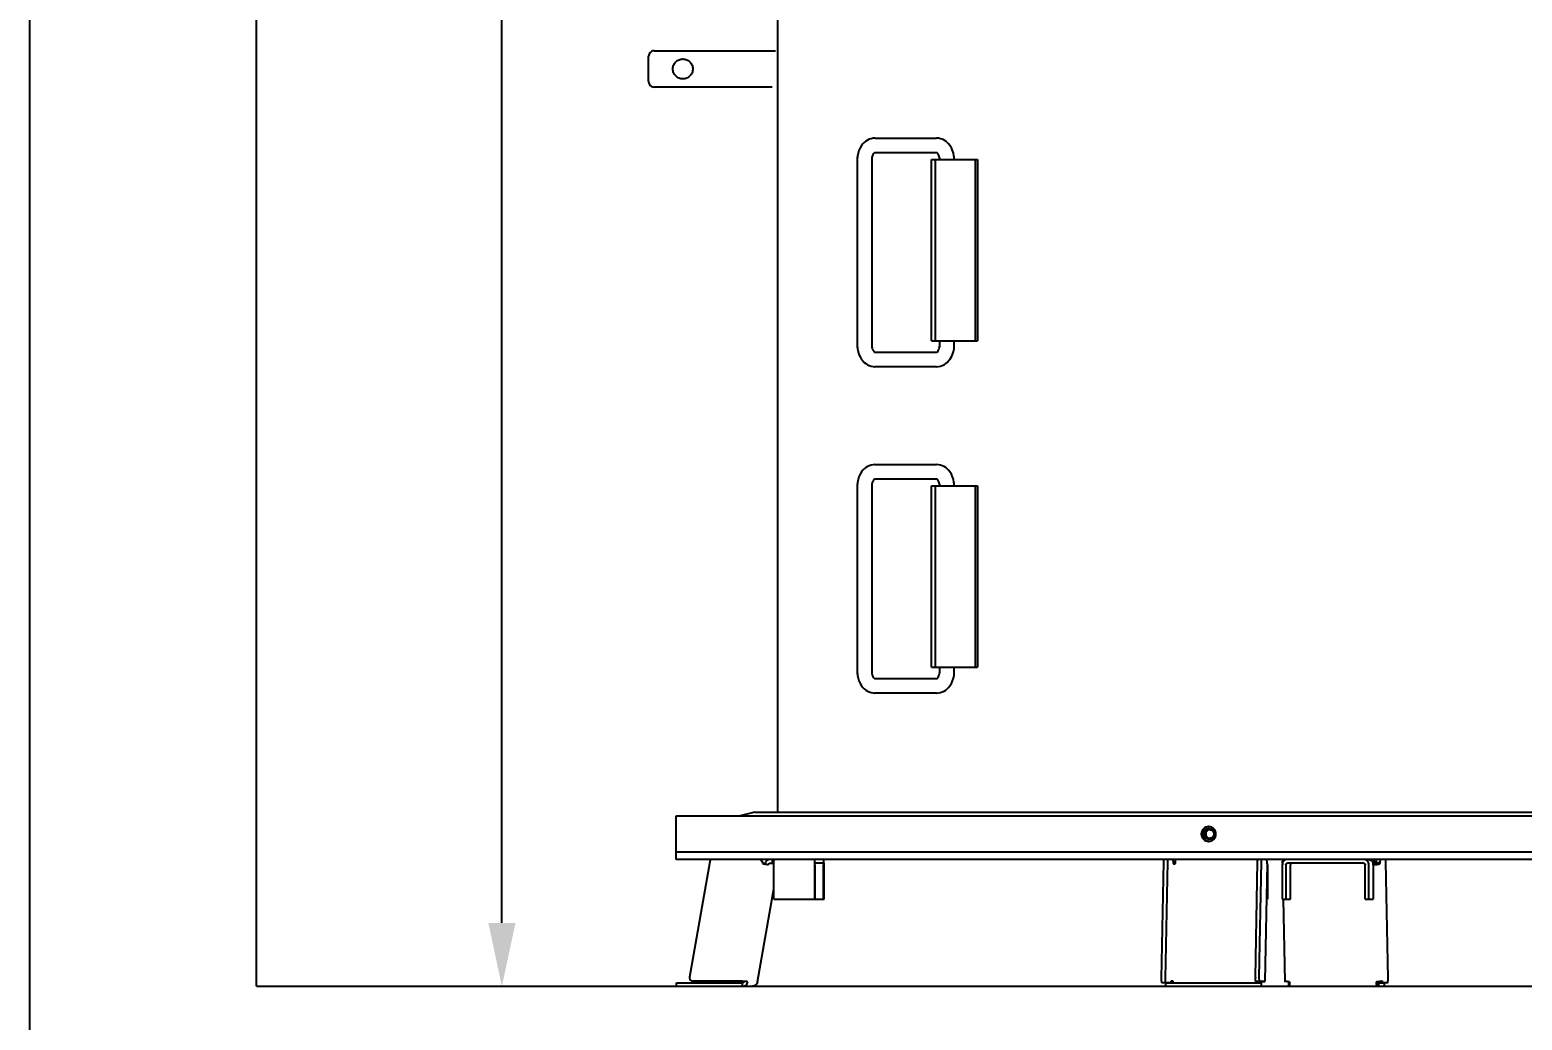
# Model space of a CAD drawing. Header units: millimetres. Extents: x 11802 to 19889, y -472 to 9054.
# Drawn here: x 12162 to 12984, y 6221 to 6767 of the extents above; entities that cross this region are included whole.
import ezdxf

# ---------------------------------------------------------------- set-up
doc = ezdxf.new("R2010")
doc.units = ezdxf.units.MM
doc.header["$LTSCALE"] = 307.34
doc.header["$PDMODE"] = 3
doc.header["$PDSIZE"] = 8
doc.layers.get('0').update_dxf_attribs({"linetype": 'CONTINUOUS'})
doc.layers.get('Defpoints').update_dxf_attribs({"linetype": 'CONTINUOUS'})
doc.styles.get("Standard").update_dxf_attribs({"font": 'calibri.ttf'})
doc.dimstyles.new('DIMSTYLE_1', dxfattribs={"dimtxt": 35, "dimasz": 35, "dimexe": 1.5, "dimexo": 1, "dimgap": 0.875, "dimtad": 1, "dimdsep": 46, "dimtxsty": 'Standard', "dimblk": '_FILLED', "dimblk1": '_FILLED', "dimblk2": '_FILLED', "dimcen": 0.09, "dimazin": 2, "dimtp": 0.01, "dimtm": 0.01, "dimtfac": 1, "dimtofl": 0, "dimtmove": 0, "dimatfit": 3, "dimldrblk": '_FILLED', "dimfxl": 1, "dimtolj": 1, "dimarcsym": 0})

# ---------------------------------------------------------------- blocks, each defined once
blk = doc.blocks.new('_FILLED')
at = {"color": 0, "linetype": 'ByBlock'}
blk.add_solid([(0, 0), (-1, 0.214), (-1, -0.214)], dxfattribs=at)
blk = doc.blocks.new('*D789')
at = {"color": 0, "linetype": 'Continuous', "lineweight": -2}
for p, q in [((12841.83, 7799.92), (12420.68, 7799.92)), ((12422.18, 6274.92), (12422.18, 7764.92)), ((12287.83, 6239.92), (12423.68, 6239.92))]:
    blk.add_line(p, q, dxfattribs=at)
at = {"layer": 'Defpoints', "color": 0}
for p in [(12422.18, 7799.92), (12842.83, 7799.92), (12286.83, 6239.92)]:
    blk.add_point(p, dxfattribs=at)
at = {"color": 0, "linetype": 'ByBlock', "lineweight": -2, "xscale": 35, "yscale": 35, "zscale": 35}
for p, rotation in [((12422.18, 7799.92), 90), ((12422.18, 6239.92), 270)]:
    blk.add_blockref('_FILLED', p, dxfattribs=dict(at, rotation=rotation))
at = {"color": 0, "insert": (12374.64, 7011.81), "char_height": 35, "attachment_point": 2, "rotation": 90, "line_spacing_factor": 0.9}
blk.add_mtext('\\A1;G', dxfattribs=at)

msp = doc.modelspace()

# ---------------------------------------------------------------- linework, layer by layer
at = {"color": 0, "linetype": 'Continuous'}
for p, q in [((12286.83201, 6239.9217), (12286.83201, 8540.55233)), ((12574.0371, 6783.4217), (12574.0371, 6335.9217)), ((12503.03874, 6738.81393), (12503.03874, 6752.81389)), ((12506.03874, 6755.82921), (12573.03874, 6755.82921)), ((12506.03874, 6755.81389), (12571.07491, 6755.81389)), ((12571.07491, 6735.81393), (12506.03874, 6735.81393)), ((12627.79152, 6707.62649), (12661.74482, 6707.62649)), ((12618.01223, 6695.62649), (12618.01223, 6593.62649)), ((12626.01223, 6695.62649), (12626.01223, 6593.62649)), ((12661.74482, 6699.62649), (12627.79152, 6699.62649)), ((12658.97425, 6595.84485), (12658.97425, 6695.84485)), ((12658.97425, 6695.84485), (12684.27692, 6695.84485)), ((12661.0241, 6695.84485), (12661.0241, 6595.84485)), ((12682.98211, 6695.84485), (12682.98211, 6595.84485)), ((12684.27692, 6695.84485), (12684.27692, 6595.84485)), ((12627.79152, 6589.62649), (12661.74482, 6589.62649)), ((12658.97425, 6595.84485), (12684.27692, 6595.84485)), ((12663.5241, 6593.62649), (12663.5241, 6595.84485)), ((12671.5241, 6593.62649), (12671.5241, 6595.84485)), ((12661.74482, 6581.62649), (12627.79152, 6581.62649)), ((12627.79152, 6527.62649), (12661.74482, 6527.62649)), ((12618.01223, 6515.62649), (12618.01223, 6413.62649)), ((12626.01223, 6515.62649), (12626.01223, 6413.62649)), ((12661.74482, 6519.62649), (12627.79152, 6519.62649)), ((12658.97425, 6515.84485), (12684.27692, 6515.84485)), ((12658.97425, 6415.84485), (12658.97425, 6515.84485)), ((12661.0241, 6515.84485), (12661.0241, 6415.84485)), ((12682.98211, 6515.84485), (12682.98211, 6415.84485)), ((12684.27692, 6515.84485), (12684.27692, 6415.84485)), ((12658.97425, 6415.84485), (12684.27692, 6415.84485)), ((12663.5241, 6413.62649), (12663.5241, 6415.84485)), ((12671.5241, 6413.62649), (12671.5241, 6415.84485)), ((12627.79152, 6409.62649), (12661.74482, 6409.62649)), ((12661.74482, 6401.62649), (12627.79152, 6401.62649)), ((12518.17692, 6333.9217), (13178.17692, 6333.9217)), ((12518.17692, 6309.9217), (12518.17692, 6333.9217)), ((12561.54536, 6335.973), (12553.4222, 6333.9217)), ((12561.54536, 6335.973), (13142.52884, 6335.973)), ((12812.13494, 6326.3802), (12812.30594, 6326.37417)), ((12811.79682, 6319.93151), (12812.07419, 6319.9217)), ((12812.13494, 6321.4632), (12811.96394, 6321.46923)), ((13178.17692, 6313.9217), (12518.17692, 6313.9217)), ((13178.17692, 6309.9217), (12518.17692, 6309.9217)), ((12565.92047, 6308.24663), (12564.52355, 6309.9217)), ((12564.74478, 6309.9217), (12566.14171, 6308.24663)), ((12571.05078, 6309.9217), (12571.05078, 6307.9217)), ((12571.38263, 6309.9217), (12571.38263, 6307.9217)), ((12792.24762, 6308.24663), (12792.09214, 6309.9217)), ((12843.9285, 6308.24663), (12843.77302, 6309.9217)), ((12852.42534, 6308.24663), (12852.58081, 6309.9217)), ((12854.56854, 6309.9217), (12854.55999, 6309.82958)), ((12902.57829, 6309.9217), (12902.57829, 6307.9217)), ((12904.10622, 6308.24663), (12904.26169, 6309.9217)), ((12906.24942, 6309.9217), (12906.09394, 6308.24663)), ((12536.70935, 6308.56354), (12525.57763, 6245.0426)), ((12565.81001, 6307.61629), (12565.92047, 6308.24663)), ((12566.03124, 6307.61629), (12565.81001, 6307.61629)), ((12565.81001, 6307.61629), (12566.02388, 6307.5785)), ((12565.92047, 6308.24663), (12566.14171, 6308.24663)), ((12566.14171, 6308.24663), (12566.03124, 6307.61629)), ((12567.11878, 6307.38994), (12567.32416, 6307.35556)), ((12567.12062, 6307.44264), (12569.07815, 6307.09535)), ((12570.05691, 6307.9217), (12572.06618, 6307.9217)), ((12572.04464, 6287.9217), (12572.04464, 6306.9217)), ((12594.42003, 6306.9217), (12594.42003, 6287.9217)), ((12594.64127, 6306.9217), (12594.64127, 6287.9217)), ((12599.39779, 6307.9217), (12594.75188, 6307.9217)), ((12599.50841, 6287.9217), (12599.50841, 6306.9217)), ((12599.72965, 6287.9217), (12599.72965, 6306.9217)), ((12785.7556, 6244.31823), (12787.00869, 6308.56354)), ((12788.99642, 6308.56354), (12787.74333, 6244.31823)), ((12792.23532, 6307.61629), (12792.24762, 6308.24663)), ((12837.45061, 6245.0426), (12838.68957, 6308.56354)), ((12840.6773, 6308.56354), (12839.43834, 6245.0426)), ((12843.93404, 6307.55779), (12842.66891, 6242.69493)), ((12843.9162, 6307.61629), (12843.9285, 6308.24663)), ((12843.9162, 6307.61629), (12843.93405, 6307.55838)), ((12844.08197, 6306.9217), (12844.08197, 6287.9217)), ((12852.27186, 6306.9217), (12852.27186, 6287.9217)), ((12852.42534, 6308.24663), (12852.59938, 6308.24663)), ((12852.43319, 6307.84373), (12852.42534, 6308.24663)), ((12854.25959, 6306.9217), (12854.25959, 6287.9217)), ((12896.9957, 6307.9217), (12855.25345, 6307.9217)), ((12856.74997, 6287.9217), (12856.74997, 6306.9217)), ((12897.98956, 6287.9217), (12897.98956, 6306.9217)), ((12899.97729, 6287.9217), (12899.97729, 6306.9217)), ((12902.6889, 6307.9217), (12902.27417, 6307.9217)), ((12902.46767, 6306.9217), (12902.46767, 6287.9217)), ((12902.79784, 6307.09535), (12903.01571, 6307.44264)), ((12904.10622, 6308.24663), (12906.09394, 6308.24663)), ((12904.11851, 6307.61629), (12904.10622, 6308.24663)), ((12904.11851, 6307.61629), (12906.10624, 6307.61629)), ((12906.09394, 6308.24663), (12906.10624, 6307.61629)), ((12910.59823, 6244.31823), (12909.34514, 6308.56354)), ((12563.06904, 6242.40385), (12572.04464, 6293.62131)), ((12572.04464, 6287.9217), (12599.72965, 6287.9217)), ((12844.08197, 6287.9217), (12843.55105, 6287.9217)), ((12852.27186, 6287.9217), (12856.74997, 6287.9217)), ((12852.80279, 6287.9217), (12853.68554, 6242.66311)), ((12897.98956, 6287.9217), (12902.46767, 6287.9217)), ((12790.95492, 6241.97094), (12790.97347, 6242.9217)), ((12907.36809, 6242.9217), (12907.38663, 6241.97094)), ((12286.83201, 6239.9217), (14355.35303, 6239.9217)), ((12518.48597, 6241.9217), (12554.80446, 6241.9217)), ((12518.48597, 6239.9217), (12518.48597, 6241.9217)), ((12554.43294, 6242.6953), (12527.53516, 6242.6953)), ((12533.1603, 6241.97094), (12555.08014, 6241.97094)), ((12554.69384, 6241.9217), (12554.69384, 6239.9217)), ((12554.80446, 6239.9217), (12554.80446, 6241.9217)), ((12563.06903, 6242.40379), (12563.05037, 6242.40075)), ((12785.97348, 6241.97094), (12790.95492, 6241.97094)), ((12787.87205, 6241.9217), (12840.66662, 6241.9217)), ((12787.87205, 6241.9217), (12787.87205, 6239.9217)), ((12837.66849, 6242.6953), (12842.64994, 6242.6953)), ((12839.99957, 6242.40075), (12839.81479, 6242.6953)), ((12840.66662, 6241.9217), (12840.66662, 6239.9217)), ((12841.6315, 6242.49245), (12840.70586, 6242.6953)), ((12842.66829, 6242.66311), (12842.64994, 6242.6953)), ((12856.37014, 6241.9217), (12855.68721, 6241.9217)), ((12855.68721, 6241.9217), (12855.68721, 6239.9217)), ((12904.3865, 6241.9217), (12908.48178, 6241.9217)), ((12904.3865, 6239.9217), (12904.3865, 6241.9217)), ((12905.33067, 6241.9217), (12905.33067, 6239.9217)), ((12905.39891, 6241.97094), (12905.38944, 6242.45639)), ((12905.39891, 6241.97094), (12910.38036, 6241.97094)), ((12908.37072, 6241.9217), (12908.37072, 6239.9217)), ((12908.42042, 6241.9217), (12908.42042, 6239.9217)), ((12908.48179, 6241.9217), (12908.48179, 6239.9217))]:
    msp.add_line(p, q, dxfattribs=at)
msp.add_lwpolyline([(18205.07743, 4777), (12162, 4777), (12162, 9053.78402), (18205.07743, 9053.78402)], close=True, dxfattribs=at)
for centre, radius, start, end in [((12812.19915, 6323.91652), 4.15561, 163.1637933, 173.4829924), ((12812.12854, 6323.92056), 4.02905, 162.93145488, 173.42724373), ((12812.15921, 6323.92517), 4.11488, 149.09656516, 163.11792438), ((12812.12653, 6323.91857), 4.02771, 148.78253833, 162.89600409), ((12812.17308, 6323.91513), 4.13194, 144.18511981, 149.07589716), ((12812.1029, 6323.93037), 4.00139, 143.77952206, 148.75173155), ((12811.67298, 6324.03552), 3.98618, 86.76138214, 89.99506684), ((12812.52379, 6323.95291), 2.42728, 95.49265266, 99.08257543), ((12812.52333, 6323.95705), 2.42311, 95.14373568, 95.49122898), ((12812.13559, 6323.96091), 2.41927, 85.43974506, 85.96217962), ((12812.52352, 6323.95495), 2.42521, 94.63179282, 95.14371359), ((12812.17193, 6323.92172), 4.12798, 173.51174625, 186.34759397), ((12812.1989, 6323.92656), 4.15531, 186.37282126, 195.73764146), ((12812.13784, 6323.92169), 4.03816, 173.45826522, 186.39913402), ((12812.12819, 6323.92268), 4.02868, 186.42845899, 195.95419489), ((12812.16299, 6323.9198), 4.11892, 195.78274021, 210.58825752), ((12812.12823, 6323.92537), 4.02946, 195.99085175, 210.90262344), ((12812.17373, 6323.92842), 4.13256, 210.61526165, 215.93933247), ((12812.10373, 6323.91356), 4.00237, 210.93765655, 216.34976749), ((12812.12677, 6323.91958), 4.09836, 247.23223533, 265.19733734), ((12811.67559, 6323.80139), 3.97969, 270.00419426, 273.22408742), ((12812.1185, 6323.85046), 4.0288, 265.23218912, 266.81891634), ((12812.13485, 6323.89624), 2.43303, 270.00213663, 274.62978704), ((12812.5244, 6323.89426), 2.43109, 260.89395042, 265.43667557), ((12899.486, 6306.98015), 2.94155, 87.87191534, 89.99851727), ((12841.07989, 6306.92625), 3.00144, 13.51928479, 17.89996728), ((12841.06818, 6306.92353), 3.01346, 12.37350651, 13.51951644), ((12841.0512, 6306.92012), 3.03077, 0.02976812, 12.36759721), ((12899.43023, 6306.91826), 3.03744, 0.06488033, 19.43672534), ((12527.56319, 6244.69499), 2.01575, 170.06993197, 179.99112863), ((12855.25678, 6244.69661), 17.80953, 178.88683841, 180.00421016), ((12857.24451, 6244.69661), 17.80953, 178.88683841, 180.00421016), ((12533.16083, 6243.94447), 1.97354, 263.00993489, 269.98472829), ((12560.11401, 6242.86862), 2.94693, 270.00121844, 272.05201828), ((12815.53013, 6242.87323), 24.474, 357.75885695, 358.89381789), ((12880.8237, 6242.87323), 24.474, 181.10618211, 182.24114305), ((12904.0591, 6259.56925), 17.1685, 270.00197312, 270.77537413), ((12928.52914, 6242.87323), 24.47401, 181.10618195, 182.24113996)]:
    msp.add_arc(centre, radius, start, end, dxfattribs=at)
for points, knots in [([(12506.03874, 6755.82921), (12505.64855, 6755.82921), (12504.85964, 6755.67309), (12503.86253, 6755.00542), (12503.19486, 6754.00832), (12503.03874, 6753.21941), (12503.03874, 6752.82922)], [0, 0, 0, 0, 0.250010284, 0.500000391, 0.749990269, 1, 1, 1, 1]), ([(12506.03874, 6755.81389), (12505.64855, 6755.81389), (12504.85964, 6755.65777), (12503.86253, 6754.9901), (12503.19486, 6753.99299), (12503.03874, 6753.20409), (12503.03874, 6752.81389)], [0, 0, 0, 0, 0.250010284, 0.500000391, 0.749990269, 1, 1, 1, 1]), ([(12516.39874, 6745.81391), (12516.39874, 6746.52924), (12516.68512, 6747.97555), (12517.90841, 6749.80367), (12519.73919, 6751.02767), (12521.89873, 6751.45699), (12524.05827, 6751.02768), (12525.88905, 6749.80369), (12527.11236, 6747.97558), (12527.39874, 6746.52925), (12527.39874, 6745.81391)], [0, 0, 0, 0, 0.1250001, 0.249999122, 0.375000026, 0.499999753, 0.624998499, 0.749998029, 0.874997836, 1, 1, 1, 1]), ([(12527.39874, 6745.81391), (12527.39874, 6745.09858), (12527.11237, 6743.65227), (12525.88908, 6741.82416), (12524.0583, 6740.60015), (12521.89875, 6740.17083), (12519.73922, 6740.60014), (12517.90844, 6741.82413), (12516.68513, 6743.65224), (12516.39874, 6745.09857), (12516.39874, 6745.81391)], [0, 0, 0, 0, 0.1250001, 0.249999122, 0.375000026, 0.499999753, 0.624998499, 0.749998029, 0.874997836, 1, 1, 1, 1]), ([(12527.39872, 6745.81405), (12527.39674, 6745.09996), (12527.10741, 6743.657), (12525.8832, 6741.83433), (12524.0545, 6740.61445), (12521.89875, 6740.18666), (12519.74301, 6740.61444), (12517.91432, 6741.8343), (12516.69008, 6743.65697), (12516.40075, 6745.09995), (12516.39876, 6745.81405)], [0, 0, 0, 0, 0.12500105, 0.249999786, 0.375000362, 0.499999751, 0.624998161, 0.74999736, 0.874996876, 1, 1, 1, 1]), ([(12503.03874, 6738.81393), (12503.03874, 6738.42373), (12503.19486, 6737.63483), (12503.86253, 6736.63772), (12504.85964, 6735.97005), (12505.64855, 6735.81393), (12506.03874, 6735.81393)], [0, 0, 0, 0, 0.250009731, 0.499999609, 0.749989716, 1, 1, 1, 1]), ([(12620.46252, 6703.6257), (12619.23853, 6701.9314), (12618.21055, 6699.1554), (12618.01223, 6696.34945), (12618.01223, 6695.62649)], [0, 0, 0, 0, 0.743004092, 1, 1, 1, 1]), ([(12627.79152, 6707.62649), (12626.37744, 6707.62649), (12623.47119, 6706.83724), (12621.31176, 6704.80128), (12620.46252, 6703.6257)], [0, 0, 0, 0, 0.493687251, 1, 1, 1, 1]), ([(12669.07382, 6703.6257), (12668.22459, 6704.80125), (12666.0652, 6706.83726), (12663.15892, 6707.62649), (12661.74482, 6707.62649)], [0, 0, 0, 0, 0.506301714, 1, 1, 1, 1]), ([(12671.52335, 6695.77619), (12671.51624, 6696.4866), (12671.29741, 6699.24196), (12670.2765, 6701.96089), (12669.07382, 6703.6257)], [0, 0, 0, 0, 0.257011496, 1, 1, 1, 1]), ([(12627.79152, 6699.62649), (12627.77199, 6699.62649), (12627.40887, 6699.55899), (12627.14995, 6699.22139), (12626.94737, 6698.94098)], [0, 0, 0, 0, 0.053418616, 1, 1, 1, 1]), ([(12662.58896, 6698.94098), (12662.48144, 6699.08981), (12662.24464, 6699.35156), (12661.92881, 6699.62649), (12661.74482, 6699.62649)], [0, 0, 0, 0, 0.499479215, 1, 1, 1, 1]), ([(12618.01223, 6593.62649), (12618.01223, 6592.90351), (12618.21056, 6590.09756), (12619.23854, 6587.32157), (12620.46252, 6585.62727)], [0, 0, 0, 0, 0.256998951, 1, 1, 1, 1]), ([(12626.94737, 6590.312), (12627.05489, 6590.16316), (12627.2917, 6589.90142), (12627.60753, 6589.62649), (12627.79152, 6589.62649)], [0, 0, 0, 0, 0.499479215, 1, 1, 1, 1]), ([(12661.74482, 6589.62649), (12661.76434, 6589.62649), (12662.12746, 6589.69398), (12662.38639, 6590.03158), (12662.58896, 6590.312)], [0, 0, 0, 0, 0.053418616, 1, 1, 1, 1]), ([(12669.07382, 6585.62727), (12670.2978, 6587.32157), (12671.32579, 6590.09757), (12671.5241, 6592.90352), (12671.5241, 6593.62649)], [0, 0, 0, 0, 0.743004092, 1, 1, 1, 1]), ([(12620.46252, 6585.62727), (12621.31175, 6584.45172), (12623.47114, 6582.41571), (12626.37741, 6581.62649), (12627.79152, 6581.62649)], [0, 0, 0, 0, 0.506301714, 1, 1, 1, 1]), ([(12661.74482, 6581.62649), (12663.15889, 6581.62649), (12666.06514, 6582.41573), (12668.22457, 6584.4517), (12669.07382, 6585.62727)], [0, 0, 0, 0, 0.493687251, 1, 1, 1, 1]), ([(12620.46252, 6523.6257), (12619.23853, 6521.9314), (12618.21055, 6519.1554), (12618.01223, 6516.34945), (12618.01223, 6515.62649)], [0, 0, 0, 0, 0.743004092, 1, 1, 1, 1]), ([(12627.79152, 6527.62649), (12626.37744, 6527.62649), (12623.47119, 6526.83724), (12621.31176, 6524.80128), (12620.46252, 6523.6257)], [0, 0, 0, 0, 0.493687251, 1, 1, 1, 1]), ([(12669.07382, 6523.6257), (12668.22459, 6524.80125), (12666.0652, 6526.83726), (12663.15892, 6527.62649), (12661.74482, 6527.62649)], [0, 0, 0, 0, 0.506301714, 1, 1, 1, 1]), ([(12671.52335, 6515.77619), (12671.51624, 6516.4866), (12671.29741, 6519.24196), (12670.2765, 6521.96089), (12669.07382, 6523.6257)], [0, 0, 0, 0, 0.257011496, 1, 1, 1, 1]), ([(12627.79152, 6519.62649), (12627.77199, 6519.62649), (12627.40887, 6519.55899), (12627.14995, 6519.22139), (12626.94737, 6518.94098)], [0, 0, 0, 0, 0.053418616, 1, 1, 1, 1]), ([(12662.58896, 6518.94098), (12662.48144, 6519.08981), (12662.24464, 6519.35156), (12661.92881, 6519.62649), (12661.74482, 6519.62649)], [0, 0, 0, 0, 0.499479215, 1, 1, 1, 1]), ([(12618.01223, 6413.62649), (12618.01223, 6412.90351), (12618.21056, 6410.09756), (12619.23854, 6407.32157), (12620.46252, 6405.62727)], [0, 0, 0, 0, 0.256998951, 1, 1, 1, 1]), ([(12626.94737, 6410.312), (12627.05489, 6410.16316), (12627.2917, 6409.90142), (12627.60753, 6409.62649), (12627.79152, 6409.62649)], [0, 0, 0, 0, 0.499479215, 1, 1, 1, 1]), ([(12661.74482, 6409.62649), (12661.76434, 6409.62649), (12662.12746, 6409.69398), (12662.38639, 6410.03158), (12662.58896, 6410.312)], [0, 0, 0, 0, 0.053418616, 1, 1, 1, 1]), ([(12669.07382, 6405.62727), (12670.2978, 6407.32157), (12671.32579, 6410.09757), (12671.5241, 6412.90352), (12671.5241, 6413.62649)], [0, 0, 0, 0, 0.743004092, 1, 1, 1, 1]), ([(12620.46252, 6405.62727), (12621.31175, 6404.45172), (12623.47114, 6402.41571), (12626.37741, 6401.62649), (12627.79152, 6401.62649)], [0, 0, 0, 0, 0.506301714, 1, 1, 1, 1]), ([(12661.74482, 6401.62649), (12663.15889, 6401.62649), (12666.06514, 6402.41573), (12668.22457, 6404.4517), (12669.07382, 6405.62727)], [0, 0, 0, 0, 0.493687251, 1, 1, 1, 1]), ([(12811.67332, 6328.0217), (12810.63317, 6328.0217), (12808.46239, 6327.12775), (12807.16973, 6323.92153), (12808.46261, 6320.71553), (12810.63324, 6319.8217), (12811.67332, 6319.8217)], [0, 0, 0, 0, 0.249439775, 0.500014987, 0.750577157, 1, 1, 1, 1]), ([(12812.07589, 6327.92169), (12811.76649, 6327.92175), (12811.14507, 6327.84854), (12810.26572, 6327.52445), (12809.4849, 6327.00447), (12809.05818, 6326.54514), (12808.87478, 6326.29477)], [0, 0, 0, 0, 0.249664768, 0.499467228, 0.749556996, 1, 1, 1, 1]), ([(12811.86638, 6320.92905), (12811.47939, 6320.95637), (12810.70718, 6321.16788), (12809.76514, 6321.90391), (12809.1734, 6322.94655), (12809.02347, 6324.13691), (12809.33701, 6325.2947), (12810.06775, 6326.24426), (12811.10299, 6326.84082), (12811.89684, 6326.94165), (12812.2837, 6326.91434)], [0, 0, 0, 0, 0.124667842, 0.249572551, 0.374769537, 0.500141862, 0.625472307, 0.750568163, 0.875372387, 1, 1, 1, 1]), ([(12811.96394, 6321.46923), (12811.65379, 6321.49112), (12811.03502, 6321.6577), (12810.27318, 6322.23687), (12809.7814, 6323.06095), (12809.6324, 6324.0098), (12809.84696, 6324.94588), (12810.39486, 6325.73344), (12811.19524, 6326.25764), (12811.82405, 6326.38018), (12812.13494, 6326.38019)], [0, 0, 0, 0, 0.124655864, 0.249540582, 0.374711284, 0.500066758, 0.625402107, 0.750523684, 0.87535751, 1, 1, 1, 1]), ([(12812.14063, 6326.34975), (12811.85781, 6326.30454), (12811.30294, 6326.11096), (12810.62633, 6325.55099), (12810.18323, 6324.79002), (12810.02929, 6323.92225), (12810.18285, 6323.05442), (12810.62561, 6322.29325), (12811.302, 6321.73296), (12811.85682, 6321.53914), (12812.13965, 6321.49381)], [0, 0, 0, 0, 0.12465139, 0.249532565, 0.374676626, 0.499993227, 0.625309981, 0.750454431, 0.875336556, 1, 1, 1, 1]), ([(12812.2837, 6326.91434), (12812.67069, 6326.88703), (12813.4429, 6326.67552), (12814.38494, 6325.93949), (12814.97668, 6324.89685), (12815.12661, 6323.70648), (12814.81307, 6322.5487), (12814.08233, 6321.59914), (12813.04709, 6321.00258), (12812.25324, 6320.90175), (12811.86638, 6320.92905)], [0, 0, 0, 0, 0.124667842, 0.249572551, 0.374769537, 0.500141862, 0.625472307, 0.750568163, 0.875372387, 1, 1, 1, 1]), ([(12811.89942, 6319.828), (12812.90368, 6319.8845), (12814.94751, 6320.82702), (12816.15337, 6323.92095), (12814.94819, 6327.01646), (12812.90315, 6327.95855), (12811.89818, 6328.01533)], [0, 0, 0, 0, 0.249399249, 0.499907203, 0.750421044, 1, 1, 1, 1]), ([(12812.32793, 6326.37252), (12812.62896, 6326.34851), (12813.22836, 6326.1849), (12813.97161, 6325.62897), (12814.46353, 6324.83891), (12814.6355, 6323.9234), (12814.46475, 6323.00766), (12813.9739, 6322.21692), (12813.2314, 6321.66), (12812.63223, 6321.49553), (12812.33123, 6321.47115)], [0, 0, 0, 0, 0.124648929, 0.249516566, 0.374662917, 0.499999229, 0.6253359, 0.750483129, 0.8753511, 1, 1, 1, 1]), ([(12808.88016, 6321.5413), (12809.21752, 6321.08293), (12810.10007, 6320.30336), (12811.23034, 6319.97149), (12811.79682, 6319.93151)], [0, 0, 0, 0, 0.5005431, 1, 1, 1, 1]), ([(12537.63303, 6309.92442), (12537.39426, 6309.77809), (12536.97406, 6309.37816), (12536.75781, 6308.84008), (12536.70935, 6308.56354)], [0, 0, 0, 0, 0.499365595, 1, 1, 1, 1]), ([(12570.05691, 6309.9217), (12569.37658, 6309.9217), (12567.96906, 6309.41759), (12567.23852, 6308.11538), (12567.12062, 6307.44264)], [0, 0, 0, 0, 0.499024993, 1, 1, 1, 1]), ([(12572.06391, 6307.92901), (12572.07453, 6308.19828), (12572.10234, 6308.68199), (12572.16582, 6309.29821), (12572.24159, 6309.69029), (12572.30756, 6309.87151), (12572.35589, 6309.9217), (12572.37649, 6309.9217)], [0, 0, 0, 0, 0.395140063, 0.708713852, 0.913005422, 0.969785224, 1, 1, 1, 1]), ([(12594.75188, 6309.9217), (12594.73128, 6309.9217), (12594.68295, 6309.87151), (12594.61698, 6309.69029), (12594.54121, 6309.29821), (12594.47773, 6308.68199), (12594.44992, 6308.19828), (12594.4393, 6307.92901)], [0, 0, 0, 0, 0.03021476, 0.086994539, 0.291286051, 0.604859846, 1, 1, 1, 1]), ([(12599.72965, 6306.9217), (12599.72965, 6307.3045), (12599.71539, 6308.01197), (12599.65893, 6308.84636), (12599.59193, 6309.38425), (12599.53418, 6309.66534), (12599.48856, 6309.83071), (12599.42669, 6309.9217), (12599.39779, 6309.9217)], [0, 0, 0, 0, 0.376258277, 0.695970673, 0.819306868, 0.912053112, 0.971598551, 1, 1, 1, 1]), ([(12787.00869, 6308.56354), (12787.01134, 6308.69929), (12787.02688, 6309.1538), (12787.05444, 6309.61022), (12787.1115, 6309.92441)], [0, 0, 0, 0, 0.298331342, 1, 1, 1, 1]), ([(12789.09922, 6309.92442), (12789.08372, 6309.83906), (12789.02273, 6309.38767), (12789.0036, 6308.93188), (12788.99642, 6308.56354)], [0, 0, 0, 0, 0.190605768, 1, 1, 1, 1]), ([(12793.33812, 6307.44264), (12793.34449, 6307.76922), (12793.36769, 6308.36445), (12793.43008, 6309.12701), (12793.51357, 6309.62503), (12793.58514, 6309.85319), (12793.64044, 6309.9217), (12793.66493, 6309.9217)], [0, 0, 0, 0, 0.387051786, 0.703635318, 0.913135808, 0.970980519, 1, 1, 1, 1]), ([(12838.68957, 6308.56354), (12838.69222, 6308.69929), (12838.70776, 6309.1538), (12838.73532, 6309.61022), (12838.79238, 6309.92441)], [0, 0, 0, 0, 0.298331342, 1, 1, 1, 1]), ([(12840.78011, 6309.92442), (12840.7646, 6309.83906), (12840.70362, 6309.38767), (12840.68449, 6308.93188), (12840.6773, 6308.56354)], [0, 0, 0, 0, 0.190605768, 1, 1, 1, 1]), ([(12855.25345, 6309.9217), (12854.86554, 6309.9217), (12854.08057, 6309.76522), (12853.08955, 6309.09688), (12852.42671, 6308.09981), (12852.27186, 6307.31182), (12852.27186, 6306.9217)], [0, 0, 0, 0, 0.249309766, 0.498994585, 0.749268248, 1, 1, 1, 1]), ([(12899.97729, 6306.9217), (12899.97729, 6307.31182), (12899.82243, 6308.09981), (12899.15959, 6309.09687), (12898.16858, 6309.76522), (12897.38361, 6309.9217), (12896.9957, 6309.9217)], [0, 0, 0, 0, 0.25073165, 0.501005287, 0.750690132, 1, 1, 1, 1]), ([(12899.59523, 6309.91967), (12900.17876, 6309.898), (12901.36169, 6309.49066), (12902.09892, 6308.48114), (12902.29457, 6307.92901)], [0, 0, 0, 0, 0.499215379, 1, 1, 1, 1]), ([(12903.01571, 6307.44264), (12903.00934, 6307.76922), (12902.98614, 6308.36445), (12902.92375, 6309.12701), (12902.84026, 6309.62503), (12902.7687, 6309.85319), (12902.71339, 6309.9217), (12902.6889, 6309.9217)], [0, 0, 0, 0, 0.387051786, 0.703635318, 0.913135808, 0.970980519, 1, 1, 1, 1]), ([(12909.34514, 6308.56354), (12909.34249, 6308.69929), (12909.32696, 6309.1538), (12909.29939, 6309.61022), (12909.24234, 6309.92441)], [0, 0, 0, 0, 0.298331342, 1, 1, 1, 1]), ([(12566.02388, 6307.5785), (12566.29986, 6307.52994), (12566.66476, 6307.46672), (12567.02991, 6307.40489), (12567.11878, 6307.38994)], [0, 0, 0, 0, 0.756657292, 1, 1, 1, 1]), ([(12567.12062, 6307.44264), (12567.08142, 6307.44264), (12566.9597, 6307.46406), (12566.59623, 6307.51502), (12566.2724, 6307.5735), (12566.03124, 6307.61629)], [0, 0, 0, 0, 0.106593156, 0.334009322, 1, 1, 1, 1]), ([(12567.32416, 6307.35556), (12567.7221, 6307.28929), (12568.24424, 6307.20091), (12568.82932, 6307.12247), (12569.01594, 6307.09535), (12569.07815, 6307.09535)], [0, 0, 0, 0, 0.682396381, 0.894763487, 1, 1, 1, 1]), ([(12569.07815, 6307.09535), (12569.11745, 6307.31959), (12569.36098, 6307.75365), (12569.83014, 6307.9217), (12570.05691, 6307.9217)], [0, 0, 0, 0, 0.500974935, 1, 1, 1, 1]), ([(12572.04464, 6306.9217), (12572.04464, 6307.1757), (12572.04927, 6307.51158), (12572.06068, 6307.84724), (12572.06391, 6307.92901)], [0, 0, 0, 0, 0.75631422, 1, 1, 1, 1]), ([(12594.4393, 6307.92901), (12594.43607, 6307.84724), (12594.42466, 6307.51158), (12594.42003, 6307.1757), (12594.42003, 6306.9217)], [0, 0, 0, 0, 0.243685825, 1, 1, 1, 1]), ([(12594.64127, 6306.9217), (12594.64127, 6307.04931), (12594.64664, 6307.28021), (12594.66539, 6307.60715), (12594.69818, 6307.77924), (12594.72284, 6307.9217), (12594.75188, 6307.9217)], [0, 0, 0, 0, 0.377202992, 0.697646552, 0.914161991, 1, 1, 1, 1]), ([(12599.39779, 6307.9217), (12599.42683, 6307.9217), (12599.45149, 6307.77924), (12599.48429, 6307.60715), (12599.50304, 6307.28021), (12599.50841, 6307.04931), (12599.50841, 6306.9217)], [0, 0, 0, 0, 0.085838154, 0.302353792, 0.622797354, 1, 1, 1, 1]), ([(12792.23532, 6307.61629), (12792.25921, 6307.57821), (12792.39774, 6307.53398), (12792.62938, 6307.48336), (12792.96403, 6307.45108), (12793.20849, 6307.44264), (12793.33812, 6307.44264)], [0, 0, 0, 0, 0.119483727, 0.347191375, 0.655479703, 1, 1, 1, 1]), ([(12854.25959, 6306.9217), (12854.25959, 6307.17658), (12854.4702, 6307.70677), (12854.99967, 6307.9217), (12855.25345, 6307.9217)], [0, 0, 0, 0, 0.501088194, 1, 1, 1, 1]), ([(12857.74383, 6307.9217), (12857.49005, 6307.9217), (12856.96058, 6307.70677), (12856.74997, 6307.17658), (12856.74997, 6306.9217)], [0, 0, 0, 0, 0.498912104, 1, 1, 1, 1]), ([(12896.9957, 6307.9217), (12897.24948, 6307.9217), (12897.77895, 6307.70677), (12897.98956, 6307.17658), (12897.98956, 6306.9217)], [0, 0, 0, 0, 0.498912104, 1, 1, 1, 1]), ([(12902.6889, 6307.9217), (12902.71264, 6307.9217), (12902.73909, 6307.81055), (12902.76663, 6307.66785), (12902.78821, 6307.39804), (12902.79572, 6307.2042), (12902.79784, 6307.09535)], [0, 0, 0, 0, 0.084587486, 0.294615111, 0.611988916, 1, 1, 1, 1]), ([(12902.79784, 6307.09535), (12903.18672, 6307.09535), (12903.92463, 6307.11932), (12904.91165, 6307.22121), (12905.59484, 6307.35161), (12905.95927, 6307.49195), (12906.07824, 6307.57167), (12906.10624, 6307.61629)], [0, 0, 0, 0, 0.344066315, 0.652009225, 0.879406276, 0.95339126, 1, 1, 1, 1]), ([(12904.11851, 6307.61629), (12904.09462, 6307.57821), (12903.95609, 6307.53398), (12903.72446, 6307.48336), (12903.38981, 6307.45108), (12903.14535, 6307.44264), (12903.01571, 6307.44264)], [0, 0, 0, 0, 0.119483727, 0.347191375, 0.655479703, 1, 1, 1, 1]), ([(12525.54743, 6244.6953), (12525.54743, 6244.18552), (12525.96853, 6243.12502), (12527.02759, 6242.6953), (12527.53516, 6242.6953)], [0, 0, 0, 0, 0.501088118, 1, 1, 1, 1]), ([(12785.97348, 6241.97094), (12785.95101, 6241.97094), (12785.90598, 6242.04869), (12785.87312, 6242.18045), (12785.83179, 6242.40989), (12785.78617, 6242.83827), (12785.75229, 6243.48567), (12785.74998, 6244.02995), (12785.7556, 6244.31823)], [0, 0, 0, 0, 0.02829652, 0.090127066, 0.18653957, 0.313819679, 0.636772099, 1, 1, 1, 1]), ([(12787.74333, 6244.31823), (12787.73783, 6244.03624), (12787.74012, 6243.50186), (12787.77153, 6242.86528), (12787.81667, 6242.43812), (12787.85382, 6242.20591), (12787.89175, 6242.06302), (12787.92827, 6241.98112), (12787.95258, 6241.97247)], [0, 0, 0, 0, 0.356400704, 0.675561146, 0.803154009, 0.901685284, 0.967386362, 1, 1, 1, 1]), ([(12792.07627, 6242.74805), (12791.94663, 6242.74805), (12791.70217, 6242.75649), (12791.36752, 6242.78877), (12791.13589, 6242.83939), (12790.99736, 6242.88361), (12790.97347, 6242.9217)], [0, 0, 0, 0, 0.344520621, 0.652808969, 0.880516441, 1, 1, 1, 1]), ([(12837.66849, 6242.6953), (12837.64922, 6242.6953), (12837.60797, 6242.75596), (12837.57756, 6242.86621), (12837.53907, 6243.0536), (12837.49439, 6243.41219), (12837.45676, 6243.96845), (12837.44725, 6244.4401), (12837.44725, 6244.6953)], [0, 0, 0, 0, 0.028401429, 0.087946828, 0.18069303, 0.304029187, 0.623741578, 1, 1, 1, 1]), ([(12839.43498, 6244.6953), (12839.43498, 6244.4401), (12839.44449, 6243.96845), (12839.48212, 6243.41219), (12839.52679, 6243.0536), (12839.56529, 6242.86621), (12839.5957, 6242.75596), (12839.63695, 6242.6953), (12839.65621, 6242.6953)], [0, 0, 0, 0, 0.376258277, 0.695970673, 0.819306868, 0.912053112, 0.971598551, 1, 1, 1, 1]), ([(12907.36809, 6242.9217), (12907.3236, 6242.85078), (12907.09961, 6242.74194), (12906.68993, 6242.62357), (12906.09305, 6242.52062), (12905.64368, 6242.47314), (12905.39631, 6242.4532)], [0, 0, 0, 0, 0.122405315, 0.337732307, 0.637168847, 1, 1, 1, 1]), ([(12910.38036, 6241.97094), (12910.40282, 6241.97094), (12910.44785, 6242.04869), (12910.48071, 6242.18045), (12910.52205, 6242.40989), (12910.56766, 6242.83827), (12910.60155, 6243.48567), (12910.60385, 6244.02995), (12910.59823, 6244.31823)], [0, 0, 0, 0, 0.02829652, 0.090127066, 0.18653957, 0.313819679, 0.636772099, 1, 1, 1, 1]), ([(12531.63026, 6242.69425), (12531.78928, 6242.5013), (12532.18385, 6242.17282), (12532.67281, 6242.01596), (12532.92065, 6241.98561)], [0, 0, 0, 0, 0.50033318, 1, 1, 1, 1]), ([(12555.72576, 6242.5769), (12555.62052, 6242.58572), (12555.18939, 6242.62304), (12554.75856, 6242.6639), (12554.43294, 6242.6953)], [0, 0, 0, 0, 0.244045144, 1, 1, 1, 1]), ([(12555.73567, 6242.57252), (12555.66661, 6242.3861), (12555.40921, 6242.04758), (12555.00258, 6241.9217), (12554.80446, 6241.9217)], [0, 0, 0, 0, 0.500867468, 1, 1, 1, 1]), ([(12554.80446, 6239.9217), (12555.4848, 6239.9217), (12556.89231, 6240.42581), (12557.62286, 6241.72801), (12557.74075, 6242.40075)], [0, 0, 0, 0, 0.499024993, 1, 1, 1, 1]), ([(12557.03585, 6242.49245), (12556.94203, 6242.49537), (12556.50479, 6242.51457), (12556.06833, 6242.5482), (12555.72576, 6242.5769)], [0, 0, 0, 0, 0.214482937, 1, 1, 1, 1]), ([(12557.74075, 6242.40075), (12557.66348, 6242.40075), (12557.42816, 6242.43775), (12557.19375, 6242.46839), (12557.03585, 6242.49245)], [0, 0, 0, 0, 0.326064429, 1, 1, 1, 1]), ([(12563.05037, 6242.40075), (12562.93534, 6241.74438), (12562.23622, 6240.47371), (12560.88298, 6239.94735), (12560.21953, 6239.92359)], [0, 0, 0, 0, 0.500938178, 1, 1, 1, 1]), ([(12787.95258, 6241.97247), (12787.95399, 6241.97197), (12787.95683, 6241.9712), (12787.95976, 6241.97094), (12787.9612, 6241.97094)], [0, 0, 0, 0, 0.507709942, 1, 1, 1, 1]), ([(12790.95752, 6242.4532), (12791.04704, 6242.44598), (12791.41484, 6242.41972), (12791.78351, 6242.40609), (12792.0624, 6242.40233)], [0, 0, 0, 0, 0.243569939, 1, 1, 1, 1]), ([(12791.96733, 6241.9217), (12791.98173, 6241.9217), (12792.00678, 6241.97832), (12792.02578, 6242.06475), (12792.04818, 6242.22095), (12792.05754, 6242.3376), (12792.06201, 6242.40452)], [0, 0, 0, 0, 0.08654821, 0.286485031, 0.59691709, 1, 1, 1, 1]), ([(12839.78032, 6242.68825), (12839.7776, 6242.58621), (12839.76957, 6242.40544), (12839.74734, 6242.15539), (12839.72147, 6242.02265), (12839.69477, 6241.9217), (12839.67276, 6241.9217)], [0, 0, 0, 0, 0.391504718, 0.707619029, 0.915592852, 1, 1, 1, 1]), ([(12839.99957, 6242.40075), (12840.14744, 6242.40075), (12840.69233, 6242.40813), (12841.23766, 6242.44128), (12841.6315, 6242.49245)], [0, 0, 0, 0, 0.271304683, 1, 1, 1, 1]), ([(12841.6315, 6242.49245), (12841.77717, 6242.4964), (12842.0291, 6242.50704), (12842.3643, 6242.54553), (12842.54916, 6242.58078), (12842.66762, 6242.63279), (12842.66823, 6242.66311)], [0, 0, 0, 0, 0.409622084, 0.718572385, 0.914773639, 1, 1, 1, 1]), ([(12854.72233, 6242.49245), (12854.57666, 6242.4964), (12854.32473, 6242.50704), (12853.98953, 6242.54553), (12853.80467, 6242.58078), (12853.68621, 6242.63279), (12853.6856, 6242.66311)], [0, 0, 0, 0, 0.409622084, 0.718572385, 0.914773639, 1, 1, 1, 1]), ([(12856.35426, 6242.40075), (12856.2064, 6242.40075), (12855.66151, 6242.40813), (12855.11618, 6242.44128), (12854.72233, 6242.49245)], [0, 0, 0, 0, 0.271304683, 1, 1, 1, 1]), ([(12856.68107, 6239.9217), (12856.66045, 6239.9217), (12856.61207, 6239.97191), (12856.54616, 6240.15334), (12856.47028, 6240.54567), (12856.40684, 6241.16247), (12856.37902, 6241.64662), (12856.36842, 6241.91617)], [0, 0, 0, 0, 0.030206752, 0.086987681, 0.291262055, 0.604789752, 1, 1, 1, 1]), ([(12904.07385, 6241.91617), (12904.08445, 6241.64662), (12904.11226, 6241.16247), (12904.17571, 6240.54567), (12904.25159, 6240.15334), (12904.3175, 6239.97191), (12904.36588, 6239.9217), (12904.3865, 6239.9217)], [0, 0, 0, 0, 0.395210133, 0.70873785, 0.91301229, 0.969793241, 1, 1, 1, 1]), ([(12905.39631, 6242.4532), (12905.30679, 6242.44598), (12904.939, 6242.41972), (12904.57032, 6242.40609), (12904.29143, 6242.40233)], [0, 0, 0, 0, 0.243569939, 1, 1, 1, 1]), ([(12904.3865, 6241.9217), (12904.3721, 6241.9217), (12904.34705, 6241.97832), (12904.32805, 6242.06475), (12904.30565, 6242.22095), (12904.2963, 6242.3376), (12904.29183, 6242.40452)], [0, 0, 0, 0, 0.08654821, 0.286485031, 0.59691709, 1, 1, 1, 1])]:
    msp.add_open_spline(points, degree=3, knots=knots, dxfattribs=at)
for points in [[(12626.48179, 6698.09512), (12626.15788, 6697.32265), (12626.01223, 6696.46412), (12626.01223, 6695.62649)], [(12626.94737, 6698.94098), (12626.7589, 6698.68009), (12626.60624, 6698.39193), (12626.48179, 6698.09512)], [(12663.05419, 6698.09597), (12662.9298, 6698.39247), (12662.77725, 6698.68034), (12662.58896, 6698.94098)], [(12663.39775, 6696.9488), (12663.3212, 6697.34056), (12663.20862, 6697.72788), (12663.05419, 6698.09597)], [(12663.52061, 6695.84664), (12663.50893, 6696.21611), (12663.46865, 6696.586), (12663.39775, 6696.9488)], [(12626.01223, 6593.62649), (12626.01223, 6592.78856), (12626.15798, 6591.92969), (12626.48214, 6591.15701)], [(12626.48214, 6591.15701), (12626.60653, 6590.8605), (12626.75908, 6590.57264), (12626.94737, 6590.312)], [(12662.58896, 6590.312), (12662.77743, 6590.57288), (12662.9301, 6590.86104), (12663.05455, 6591.15785)], [(12663.05455, 6591.15785), (12663.37845, 6591.93032), (12663.5241, 6592.78885), (12663.5241, 6593.62649)], [(12626.48179, 6518.09512), (12626.15788, 6517.32265), (12626.01223, 6516.46412), (12626.01223, 6515.62649)], [(12626.94737, 6518.94098), (12626.7589, 6518.68009), (12626.60624, 6518.39193), (12626.48179, 6518.09512)], [(12663.05419, 6518.09597), (12662.9298, 6518.39247), (12662.77725, 6518.68034), (12662.58896, 6518.94098)], [(12663.39775, 6516.9488), (12663.3212, 6517.34056), (12663.20862, 6517.72788), (12663.05419, 6518.09597)], [(12663.52061, 6515.84664), (12663.50893, 6516.21611), (12663.46865, 6516.586), (12663.39775, 6516.9488)], [(12626.01223, 6413.62649), (12626.01223, 6412.78856), (12626.15798, 6411.92969), (12626.48214, 6411.15701)], [(12626.48214, 6411.15701), (12626.60653, 6410.8605), (12626.75908, 6410.57264), (12626.94737, 6410.312)], [(12662.58896, 6410.312), (12662.77743, 6410.57288), (12662.9301, 6410.86104), (12663.05455, 6411.15785)], [(12663.05455, 6411.15785), (12663.37845, 6411.93032), (12663.5241, 6412.78885), (12663.5241, 6413.62649)], [(12810.54868, 6327.70619), (12809.87048, 6327.42219), (12809.2527, 6326.92924), (12808.82244, 6326.333)], [(12811.89397, 6328.01548), (12811.43455, 6327.98985), (12810.9731, 6327.88392), (12810.54868, 6327.70619)], [(12808.82786, 6321.50291), (12809.25605, 6320.91226), (12809.86841, 6320.42377), (12810.54072, 6320.14055)], [(12792.06201, 6242.40452), (12792.06965, 6242.51887), (12792.07403, 6242.63346), (12792.07627, 6242.74805)]]:
    msp.add_open_spline(points, degree=3, dxfattribs=at)

# ---------------------------------------------------------------- dimensions: what is measured, and where the dimension line sits
dim = msp.add_linear_dim(base=(12422.18084, 7799.9217), p1=(12286.83201, 6239.9217), p2=(12842.83201, 7799.9217), angle=90, text='G', dimstyle='DIMSTYLE_1', dxfattribs=at)
dim.commit()
dim.dimension.update_dxf_attribs({"geometry": '*D789', "text_midpoint": (12422.18084, 7011.81253), "dimtype": 160})

doc.saveas('drawing.dxf')
